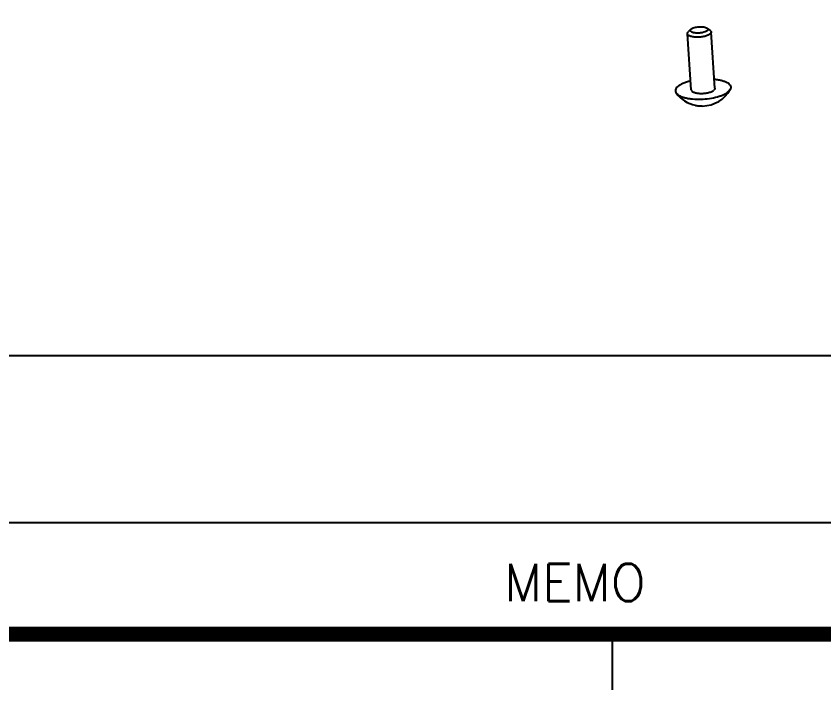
# Model space of a CAD drawing. Extents: x -425 to 6552, y -3049 to 3105.
# Drawn here: x -179.24 to -135.75, y -1936.39 to -1900.11 of the extents above; entities that cross this region are included whole.
import ezdxf
from ezdxf.enums import TextEntityAlignment as Align

# ---------------------------------------------------------------- set-up
doc = ezdxf.new("R2010")
doc.units = 0
doc.layers.get('0').update_dxf_attribs({"linetype": 'CONTINUOUS'})
doc.styles.add('SIM', font='simplex')

msp = doc.modelspace()

# ---------------------------------------------------------------- linework, layer by layer
at = {"color": 7, "linetype": 'CONTINUOUS'}
for p, q in [((-142.908, -1900.814), (-143.056, -1900.959)), ((-142.908, -1900.814), (-142.901, -1900.807)), ((-142.043, -1900.754), (-141.877, -1900.878)), ((-142.892, -1904.074), (-143.1, -1901.053)), ((-141.613, -1903.986), (-141.821, -1900.965))]:
    msp.add_line(p, q, dxfattribs=at)
for p, q in [((-247.155, -1918.387), (-72.155, -1918.387)), ((-72.155, -1927.387), (-241.155, -1927.387)), ((-147.155, -1933.387), (-147.155, -1936.387))]:
    msp.add_line(p, q)
at = {"const_width": 0.8}
msp.add_lwpolyline([(302.845, -1553.387), (-247.155, -1553.387), (-247.155, -1933.387), (302.845, -1933.387)], close=True, dxfattribs=at)
at = {"color": 7, "linetype": 'CONTINUOUS'}
for centre, radius, start, end in [((-142.309, -1903.21), 1.737, 216.9305, 257.7423), ((-142.309, -1903.21), 1.737, 271.0692, 330.9324), ((-142.425, -1903.693), 1.24, 258.2511, 259.2283), ((-142.632, -1904.729), 0.184, 255.6327, 257.9956), ((-142.632, -1904.727), 0.186, 258.0021, 262.2096)]:
    msp.add_arc(centre, radius, start, end, dxfattribs=at)
for points, knots in [([(-142.041, -1900.892), (-142.055, -1900.904), (-142.088, -1900.927), (-142.172, -1900.967), (-142.302, -1901.003), (-142.444, -1901.021), (-142.563, -1901.024), (-142.649, -1901.019), (-142.728, -1901.009), (-142.799, -1900.993), (-142.857, -1900.972), (-142.901, -1900.946), (-142.932, -1900.916), (-142.944, -1900.88), (-142.934, -1900.843), (-142.918, -1900.823), (-142.908, -1900.814)], [0, 0, 0, 0, 0.051714, 0.113948, 0.264456, 0.434973, 0.521041, 0.603884, 0.680888, 0.749783, 0.808853, 0.857277, 0.895791, 0.927926, 0.960479, 1, 1, 1, 1]), ([(-142.901, -1900.807), (-142.88, -1900.788), (-142.824, -1900.755), (-142.724, -1900.719), (-142.605, -1900.692), (-142.474, -1900.677), (-142.344, -1900.676), (-142.223, -1900.687), (-142.123, -1900.711), (-142.065, -1900.738), (-142.043, -1900.754)], [0, 0, 0, 0, 0.094555, 0.215054, 0.354945, 0.504786, 0.653911, 0.791741, 0.909108, 1, 1, 1, 1]), ([(-142.043, -1900.754), (-142.032, -1900.763), (-142.011, -1900.782), (-141.998, -1900.821), (-142.01, -1900.861), (-142.03, -1900.882), (-142.041, -1900.892)], [0, 0, 0, 0, 0.269756, 0.491018, 0.717722, 1, 1, 1, 1]), ([(-141.877, -1900.878), (-141.861, -1900.89), (-141.835, -1900.914), (-141.822, -1900.949), (-141.821, -1900.965)], [0, 0, 0, 0, 0.548734, 1, 1, 1, 1]), ([(-143.1, -1901.053), (-143.101, -1901.037), (-143.093, -1901.001), (-143.07, -1900.973), (-143.056, -1900.959)], [0, 0, 0, 0, 0.451181, 1, 1, 1, 1]), ([(-141.874, -1901.067), (-141.89, -1901.081), (-141.928, -1901.108), (-142.023, -1901.156), (-142.171, -1901.204), (-142.37, -1901.238), (-142.546, -1901.247), (-142.685, -1901.241), (-142.782, -1901.23), (-142.87, -1901.213), (-142.946, -1901.191), (-143.009, -1901.163), (-143.057, -1901.131), (-143.09, -1901.095), (-143.099, -1901.066), (-143.1, -1901.053)], [0, 0, 0, 0, 0.048017, 0.104734, 0.240828, 0.397544, 0.559918, 0.638265, 0.712141, 0.779856, 0.840019, 0.891692, 0.934636, 0.969785, 1, 1, 1, 1]), ([(-141.821, -1900.965), (-141.82, -1900.973), (-141.821, -1900.991), (-141.832, -1901.018), (-141.85, -1901.043), (-141.865, -1901.059), (-141.874, -1901.067)], [0, 0, 0, 0, 0.214909, 0.445744, 0.704992, 1, 1, 1, 1]), ([(-141.646, -1903.498), (-141.572, -1903.506), (-141.431, -1903.525), (-141.233, -1903.569), (-141.065, -1903.626), (-140.929, -1903.695), (-140.828, -1903.773), (-140.776, -1903.851), (-140.759, -1903.914), (-140.758, -1903.979), (-140.775, -1904.026), (-140.791, -1904.054)], [0, 0, 0, 0, 0.190701, 0.363671, 0.515547, 0.644362, 0.750376, 0.837642, 0.877337, 0.916512, 1, 1, 1, 1]), ([(-143.621, -1903.895), (-143.651, -1903.922), (-143.702, -1903.976), (-143.741, -1904.058), (-143.748, -1904.122), (-143.739, -1904.185), (-143.717, -1904.228), (-143.697, -1904.254)], [0, 0, 0, 0, 0.296054, 0.54095, 0.652921, 0.763706, 1, 1, 1, 1]), ([(-143.621, -1903.895), (-143.583, -1903.861), (-143.492, -1903.797), (-143.331, -1903.716), (-143.139, -1903.643), (-143, -1903.604), (-142.926, -1903.586)], [0, 0, 0, 0, 0.198667, 0.433969, 0.702876, 1, 1, 1, 1]), ([(-141.613, -1903.986), (-141.612, -1903.995), (-141.614, -1904.013), (-141.624, -1904.039), (-141.642, -1904.065), (-141.657, -1904.081), (-141.666, -1904.089)], [0, 0, 0, 0, 0.214909, 0.445744, 0.704992, 1, 1, 1, 1]), ([(-143.697, -1904.254), (-143.676, -1904.282), (-143.619, -1904.336), (-143.509, -1904.403), (-143.37, -1904.46), (-143.205, -1904.508), (-143.018, -1904.545), (-142.737, -1904.578), (-142.365, -1904.587), (-141.918, -1904.548), (-141.56, -1904.476), (-141.301, -1904.395), (-141.136, -1904.327), (-140.997, -1904.253), (-140.918, -1904.196), (-140.884, -1904.166)], [0, 0, 0, 0, 0.03578, 0.078746, 0.129366, 0.18734, 0.251888, 0.321904, 0.472789, 0.627938, 0.774612, 0.841111, 0.901375, 0.954498, 1, 1, 1, 1]), ([(-142.892, -1904.074), (-142.891, -1904.088), (-142.882, -1904.116), (-142.85, -1904.153), (-142.802, -1904.185), (-142.739, -1904.212), (-142.662, -1904.235), (-142.575, -1904.252), (-142.478, -1904.263), (-142.339, -1904.269), (-142.162, -1904.26), (-141.964, -1904.225), (-141.815, -1904.178), (-141.72, -1904.13), (-141.682, -1904.103), (-141.666, -1904.089)], [0, 0, 0, 0, 0.030215, 0.065364, 0.108308, 0.159981, 0.220144, 0.287859, 0.361735, 0.440082, 0.602456, 0.759172, 0.895266, 0.951983, 1, 1, 1, 1]), ([(-140.791, -1904.054), (-140.796, -1904.064), (-140.822, -1904.105), (-140.856, -1904.141), (-140.884, -1904.166)], [0, 0, 0, 0, 0.228017, 1, 1, 1, 1]), ([(-142.657, -1904.912), (-142.634, -1904.916), (-142.535, -1904.932), (-142.435, -1904.938), (-142.358, -1904.939)], [0, 0, 0, 0, 0.234357, 1, 1, 1, 1]), ([(-142.358, -1904.939), (-142.351, -1904.94), (-142.324, -1904.945), (-142.297, -1904.947), (-142.277, -1904.947)], [0, 0, 0, 0, 0.253443, 1, 1, 1, 1])]:
    msp.add_open_spline(points, degree=3, knots=knots, dxfattribs=at)

# ---------------------------------------------------------------- texts
at = {"style": 'SIM'}
msp.add_text('MEMO', height=2, dxfattribs=at).set_placement((-149.155, -1930.603), align=Align.MIDDLE)

doc.saveas('drawing.dxf')
